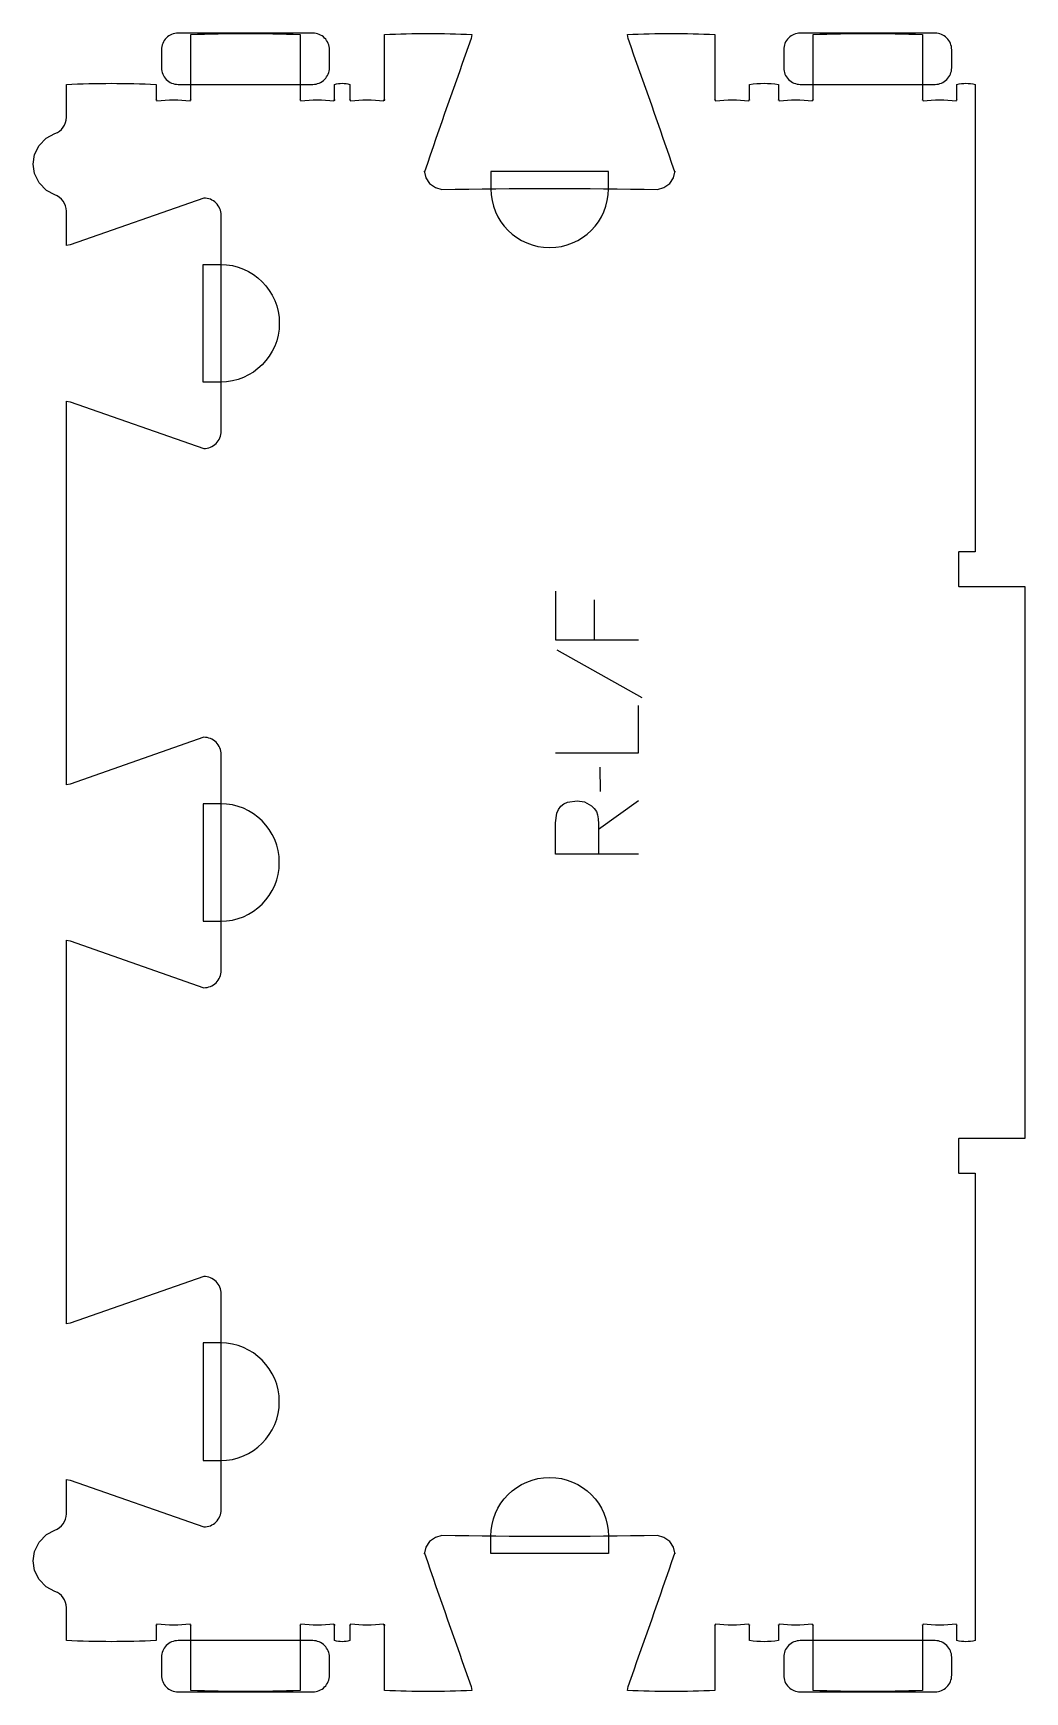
# Model space of a CAD drawing. Header units: millimetres. Extents: x -189 to 170, y -300 to 300.
import ezdxf

# ---------------------------------------------------------------- set-up
doc = ezdxf.new("R2010")
doc.units = ezdxf.units.MM
for name, color, linetype, true_color in [('1_ANYTOOL_1MMDEEP_LABELS_S', 2, 'Continuous', 0xffff00), ('4_ANYTOOL_CUTTHROUGH_OUTSI', 5, 'Continuous', 0x0000ff), ('5_ANYTOOL_HALF_MILL_9MM_IN', 3, 'Continuous', 0x00ff00)]:
    doc.layers.add(name, color=color, linetype=linetype, true_color=true_color)

msp = doc.modelspace()

# ---------------------------------------------------------------- linework, layer by layer
at = {"layer": '1_ANYTOOL_1MMDEEP_LABELS_S'}
for p, q in [((13.96, 94.93), (13.96, 80.44)), ((0.46, 76.84), (31.23, 59.66)), ((16.1, 34.46), (16.19, 25.67)), ((15.55, 12), (30.03, 22.46))]:
    msp.add_line(p, q, dxfattribs=at)
for points in [[(-0.01, 98.1), (-0.01, 80.44), (29.99, 80.44)], [(-0.01, 39.6), (29.99, 39.6), (29.99, 56.7)], [(29.99, 3), (-0.01, 3), (-0.01, 14.36), (0.48, 17.84), (1.09, 19.21), (1.95, 20.34), (3.05, 21.21), (4.4, 21.83), (7.83, 22.33), (10.54, 21.88), (13.02, 20.53), (14.05, 19.57), (14.81, 18.46), (15.27, 17.19), (15.46, 15.77), (15.55, 14.01), (15.55, 12), (15.55, 3.04)]]:
    msp.add_lwpolyline(points, dxfattribs=at)
at = {"layer": '4_ANYTOOL_CUTTHROUGH_OUTSI'}
msp.add_lwpolyline([(-181, -241.3, 0.317837), (-176.83, -235.41), (-176.83, -223.01), (-175.44, -223.24), (-127.17, -240.14, 0.419618), (-120.83, -233.9), (-120.83, -155.9, 0.419618), (-127.17, -149.66), (-175.45, -166.56), (-176.83, -166.79), (-176.83, -28.11), (-175.44, -28.34), (-127.17, -45.24, 0.419618), (-120.83, -39), (-120.83, 39, 0.419618), (-127.17, 45.24), (-175.45, 28.34), (-176.83, 28.11), (-176.83, 166.79), (-175.44, 166.56), (-127.17, 149.66, 0.419618), (-120.83, 155.9), (-120.83, 233.9, 0.419618), (-127.17, 240.14), (-175.45, 223.24), (-176.83, 223.01), (-176.83, 235.41, 0.317837), (-181, 241.3), (-184.02, 242.93), (-186.63, 245.63), (-188.3, 248.99), (-188.83, 252.38), (-188.31, 255.85), (-186.68, 259.16), (-184.1, 261.8), (-181, 263.45, 0.326922), (-176.83, 269.35), (-176.83, 281.25, -0.023077), (-144.33, 281.25), (-144.33, 275.5), (-144.32, 275.66), (-144.31, 275.68), (-144.3, 275.69), (-144.29, 275.69), (-144.29, 275.69), (-144.28, 275.69), (-144.26, 275.68), (-144.18, 275.52), (-144.08, 275.25, -0.0625), (-132.08, 275.25), (-131.99, 275.52), (-131.91, 275.68), (-131.89, 275.69), (-131.88, 275.69), (-131.88, 275.69), (-131.87, 275.69), (-131.86, 275.68), (-131.85, 275.66), (-131.83, 275.5), (-131.83, 299.25, -0.018987), (-92.33, 299.25), (-92.33, 275.5), (-92.32, 275.66), (-92.31, 275.68), (-92.3, 275.69), (-92.29, 275.69), (-92.29, 275.69), (-92.28, 275.69), (-92.26, 275.68), (-92.18, 275.52), (-92.08, 275.25, -0.0625), (-80.08, 275.25), (-80.04, 275.53), (-80.01, 275.61), (-80, 275.63), (-79.99, 275.64), (-79.99, 275.64), (-79.99, 275.64), (-79.98, 275.64), (-79.98, 275.64), (-79.98, 275.64), (-79.97, 275.63), (-79.97, 275.63), (-79.95, 275.57), (-79.91, 275.32), (-79.85, 275.77), (-79.85, 275.78), (-79.85, 275.78), (-79.85, 275.78), (-79.85, 275.78), (-79.85, 275.78), (-79.85, 275.78), (-79.85, 275.78), (-79.85, 275.77), (-79.84, 275.73), (-79.83, 275.5), (-79.83, 281.25, -0.136373), (-74.33, 281.25), (-74.33, 275.5), (-74.32, 275.66), (-74.31, 275.68), (-74.3, 275.69), (-74.29, 275.69), (-74.29, 275.69), (-74.28, 275.69), (-74.26, 275.68), (-74.18, 275.52), (-74.08, 275.25, -0.0625), (-62.08, 275.25), (-62.04, 275.53), (-62.01, 275.61), (-62, 275.63), (-61.99, 275.64), (-61.99, 275.64), (-61.99, 275.64), (-61.98, 275.64), (-61.98, 275.64), (-61.98, 275.64), (-61.97, 275.63), (-61.97, 275.63), (-61.95, 275.57), (-61.91, 275.32), (-61.85, 275.77), (-61.85, 275.78), (-61.85, 275.78), (-61.85, 275.78), (-61.85, 275.78), (-61.85, 275.78), (-61.85, 275.78), (-61.85, 275.78), (-61.85, 275.77), (-61.84, 275.73), (-61.83, 275.5), (-61.83, 299.25, -0.023701), (-30.19, 299.25), (-30.43, 297.86, 0.004845), (-47.32, 249.58), (-47.33, 249.92), (-47.33, 249.92), (-47.33, 249.92), (-47.33, 249.92), (-47.33, 249.92), (-47.33, 249.92), (-47.33, 249.92), (-47.33, 249.5), (-46.9, 247.45), (-45.5, 245.43), (-43.39, 243.94), (-41.08, 243.25, -0.009615), (36.92, 243.25), (39.22, 243.94), (41.33, 245.43), (42.73, 247.45), (43.17, 249.5), (43.16, 249.92), (43.16, 249.92), (43.16, 249.92), (43.16, 249.92), (43.16, 249.92), (43.16, 249.92), (43.16, 249.92), (43.15, 249.58, 0.004844), (26.25, 297.87), (26.02, 299.25, -0.023701), (57.67, 299.25), (57.67, 275.5), (57.68, 275.66), (57.69, 275.68), (57.7, 275.69), (57.71, 275.69), (57.71, 275.69), (57.72, 275.69), (57.74, 275.68), (57.82, 275.52), (57.92, 275.25, -0.0625), (69.92, 275.25), (70.01, 275.52), (70.09, 275.68), (70.11, 275.69), (70.12, 275.69), (70.12, 275.69), (70.13, 275.69), (70.14, 275.68), (70.15, 275.66), (70.17, 275.5), (70.17, 281.25, -0.071429), (80.67, 281.25), (80.67, 275.5), (80.68, 275.66), (80.69, 275.68), (80.7, 275.69), (80.71, 275.69), (80.71, 275.69), (80.72, 275.69), (80.74, 275.68), (80.82, 275.52), (80.92, 275.25, -0.0625), (92.92, 275.25), (93.01, 275.52), (93.09, 275.68), (93.11, 275.69), (93.12, 275.69), (93.12, 275.69), (93.13, 275.69), (93.14, 275.68), (93.15, 275.66), (93.17, 275.5), (93.17, 299.25, -0.018987), (132.67, 299.25), (132.67, 275.5), (132.68, 275.66), (132.69, 275.68), (132.7, 275.69), (132.71, 275.69), (132.71, 275.69), (132.72, 275.69), (132.74, 275.68), (132.82, 275.52), (132.92, 275.25, -0.0625), (144.92, 275.25), (145.01, 275.52), (145.09, 275.68), (145.11, 275.69), (145.12, 275.69), (145.12, 275.69), (145.13, 275.69), (145.14, 275.68), (145.15, 275.66), (145.17, 275.5), (145.17, 281.25, -0.114223), (151.73, 281.25), (151.73, 112.25), (145.98, 112.25, 0.414214), (145.73, 112), (145.73, 100, 0.414214), (145.98, 99.75), (169.73, 99.75), (169.73, -99.75), (145.98, -99.75, 0.414214), (145.73, -100), (145.73, -112, 0.414214), (145.98, -112.25), (151.73, -112.25), (151.73, -281.25, -0.114223), (145.17, -281.25), (145.17, -275.5), (145.15, -275.66), (145.14, -275.68), (145.13, -275.69), (145.12, -275.69), (145.12, -275.69), (145.11, -275.69), (145.09, -275.68), (145.01, -275.52), (144.92, -275.25, -0.0625), (132.92, -275.25), (132.82, -275.52), (132.74, -275.68), (132.72, -275.69), (132.71, -275.69), (132.71, -275.69), (132.7, -275.69), (132.69, -275.68), (132.68, -275.66), (132.67, -275.5), (132.67, -299.25, -0.018987), (93.17, -299.25), (93.17, -275.5), (93.15, -275.66), (93.14, -275.68), (93.13, -275.69), (93.12, -275.69), (93.12, -275.69), (93.11, -275.69), (93.09, -275.68), (93.01, -275.52), (92.92, -275.25, -0.0625), (80.92, -275.25), (80.82, -275.52), (80.74, -275.68), (80.72, -275.69), (80.71, -275.69), (80.71, -275.69), (80.7, -275.69), (80.69, -275.68), (80.68, -275.66), (80.67, -275.5), (80.67, -281.25, -0.071429), (70.17, -281.25), (70.17, -275.5), (70.15, -275.66), (70.14, -275.68), (70.13, -275.69), (70.12, -275.69), (70.12, -275.69), (70.11, -275.69), (70.09, -275.68), (70.01, -275.52), (69.92, -275.25, -0.0625), (57.92, -275.25), (57.82, -275.52), (57.74, -275.68), (57.72, -275.69), (57.71, -275.69), (57.71, -275.69), (57.7, -275.69), (57.69, -275.68), (57.68, -275.66), (57.67, -275.5), (57.67, -299.25, -0.023701), (26.02, -299.25), (26.26, -297.86, 0.004845), (43.15, -249.58), (43.16, -249.92), (43.16, -249.92), (43.16, -249.92), (43.16, -249.92), (43.16, -249.92), (43.16, -249.92), (43.16, -249.92), (43.17, -249.5), (42.73, -247.45), (41.33, -245.43), (39.22, -243.94), (36.92, -243.25, -0.009615), (-41.08, -243.25), (-43.39, -243.94), (-45.5, -245.43), (-46.9, -247.45), (-47.33, -249.5), (-47.33, -249.92), (-47.33, -249.92), (-47.33, -249.92), (-47.33, -249.92), (-47.33, -249.92), (-47.33, -249.92), (-47.33, -249.92), (-47.32, -249.58, 0.004844), (-30.42, -297.87), (-30.19, -299.25, -0.023701), (-61.83, -299.25), (-61.83, -275.5), (-61.84, -275.73), (-61.85, -275.77), (-61.85, -275.78), (-61.85, -275.78), (-61.85, -275.78), (-61.85, -275.78), (-61.85, -275.78), (-61.85, -275.78), (-61.85, -275.78), (-61.85, -275.77), (-61.91, -275.32), (-61.95, -275.57), (-61.97, -275.63), (-61.97, -275.63), (-61.98, -275.64), (-61.98, -275.64), (-61.98, -275.64), (-61.99, -275.64), (-61.99, -275.64), (-61.99, -275.64), (-62, -275.63), (-62.01, -275.61), (-62.04, -275.53), (-62.08, -275.25, -0.0625), (-74.08, -275.25), (-74.18, -275.52), (-74.26, -275.68), (-74.28, -275.69), (-74.29, -275.69), (-74.29, -275.69), (-74.3, -275.69), (-74.31, -275.68), (-74.32, -275.66), (-74.33, -275.5), (-74.33, -281.25, -0.136373), (-79.83, -281.25), (-79.83, -275.5), (-79.84, -275.73), (-79.85, -275.77), (-79.85, -275.78), (-79.85, -275.78), (-79.85, -275.78), (-79.85, -275.78), (-79.85, -275.78), (-79.85, -275.78), (-79.85, -275.78), (-79.85, -275.77), (-79.91, -275.32), (-79.95, -275.57), (-79.97, -275.63), (-79.97, -275.63), (-79.98, -275.64), (-79.98, -275.64), (-79.98, -275.64), (-79.99, -275.64), (-79.99, -275.64), (-79.99, -275.64), (-80, -275.63), (-80.01, -275.61), (-80.04, -275.53), (-80.08, -275.25, -0.0625), (-92.08, -275.25), (-92.18, -275.52), (-92.26, -275.68), (-92.28, -275.69), (-92.29, -275.69), (-92.29, -275.69), (-92.3, -275.69), (-92.31, -275.68), (-92.32, -275.66), (-92.33, -275.5), (-92.33, -299.25, -0.018987), (-131.83, -299.25), (-131.83, -275.5), (-131.85, -275.66), (-131.86, -275.68), (-131.87, -275.69), (-131.88, -275.69), (-131.88, -275.69), (-131.89, -275.69), (-131.91, -275.68), (-131.99, -275.52), (-132.08, -275.25, -0.0625), (-144.08, -275.25), (-144.18, -275.52), (-144.26, -275.68), (-144.28, -275.69), (-144.29, -275.69), (-144.29, -275.69), (-144.3, -275.69), (-144.31, -275.68), (-144.32, -275.66), (-144.33, -275.5), (-144.33, -281.25, -0.023077), (-176.83, -281.25), (-176.83, -269.35, 0.326923), (-181, -263.45), (-184.1, -261.8), (-186.68, -259.16), (-188.31, -255.85), (-188.83, -252.38), (-188.3, -248.99), (-186.63, -245.63), (-184.02, -242.93)], format="xyb", close=True, dxfattribs=at)
at = {"layer": '5_ANYTOOL_HALF_MILL_9MM_IN'}
for points in [[(-136.46, 299.75, 0.414214), (-142.46, 293.75), (-142.46, 287.25, 0.414214), (-136.46, 281.25), (-87.71, 281.25, 0.414214), (-81.71, 287.25), (-81.71, 293.75, 0.414214), (-87.71, 299.75)], [(88.54, 299.75, 0.414214), (82.54, 293.75), (82.54, 287.25, 0.414214), (88.54, 281.25), (137.29, 281.25, 0.414214), (143.29, 287.25), (143.29, 293.75, 0.414214), (137.29, 299.75)], [(-23.33, 243.5, 1), (19.17, 243.5), (19.17, 249.75), (-23.33, 249.75)], [(-121.08, 216.15, -1), (-121.08, 173.65), (-127.33, 173.65), (-127.33, 216.15)], [(-121.08, -21.25, 1), (-121.08, 21.25), (-127.33, 21.25), (-127.33, -21.25)], [(-121.08, -216.15, 1), (-121.08, -173.65), (-127.33, -173.65), (-127.33, -216.15)], [(-23.33, -243.5, -1), (19.17, -243.5), (19.17, -249.75), (-23.33, -249.75)], [(-136.46, -281.25, 0.414214), (-142.46, -287.25), (-142.46, -293.75, 0.414214), (-136.46, -299.75), (-87.71, -299.75, 0.414214), (-81.71, -293.75), (-81.71, -287.25, 0.414214), (-87.71, -281.25)], [(88.54, -281.25, 0.414214), (82.54, -287.25), (82.54, -293.75, 0.414214), (88.54, -299.75), (137.29, -299.75, 0.414214), (143.29, -293.75), (143.29, -287.25, 0.414214), (137.29, -281.25)]]:
    msp.add_lwpolyline(points, format="xyb", close=True, dxfattribs=at)

doc.saveas('drawing.dxf')
